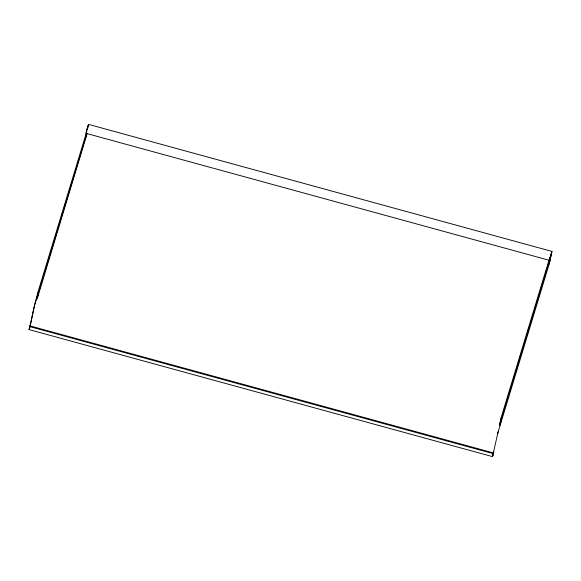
<?xml version="1.0" encoding="UTF-8"?>
<svg xmlns="http://www.w3.org/2000/svg" width="581" height="581" viewBox="0 0 581 581"><rect width="100%" height="100%" fill="white"/><g stroke="black" fill="none" stroke-linecap="round" stroke-linejoin="round"><path stroke-width="0.87" d="M29.297 328.628L29.871 325.861L493.291 452.897L492.717 455.693M551.943 251.413L88.515 124.378L87.76 128.161M29.057 329.587L492.485 456.622L493.291 452.897M29.871 325.861L29.05 329.572L29.348 328.824M34.424 305.693L37.947 292.185L86.78 131.611M36.683 298.198L37.307 298.373L38.571 292.352L86.867 133.514M549.677 259.656L549.459 260.361L86.039 133.332L86.859 129.912M85.959 135.896L86.322 134.182M37.307 298.373L87.121 133.492M549.953 257.078L550.57 257.252L501.476 418.698L500.103 425.234L499.486 425.067L500.858 418.523L549.684 257.949M549.459 260.361L551.928 251.42L549.168 264.057L548.573 263.621M549.198 263.789L550.57 257.252M493.879 451.757L492.746 455.7M549.829 258.618L551.696 252.299L549.379 263.157M86.322 134.698L86.119 135.685M497.583 433.804L498.12 431.748M30.045 326.246L34.279 306.245L38.019 293.986M86.278 135.082L86.082 135.663M30.103 326.195L34.468 305.679M86.83 130.028L86.039 133.332M86.78 130.042L86.99 129.28M86.889 129.795L88.53 124.414M29.914 326.747L29.377 328.534L29.929 326.849M87.012 129.338L87.273 128.299M549.125 264.188L497.982 432.373L492.506 456.593M499.486 425.067L501.069 419.86M513.735 378.195L514.526 375.587M519.545 359.094L520.336 356.494M525.347 340.001L526.139 337.401M539.865 292.265L540.657 289.658M545.675 273.172L546.467 270.564M88.065 125.859L88.276 125.264M85.777 136.76L86.402 136.927M500.858 418.523L501.476 418.698M37.947 292.185L38.571 292.352M29.653 326.573L493.073 453.608"/></g></svg>
